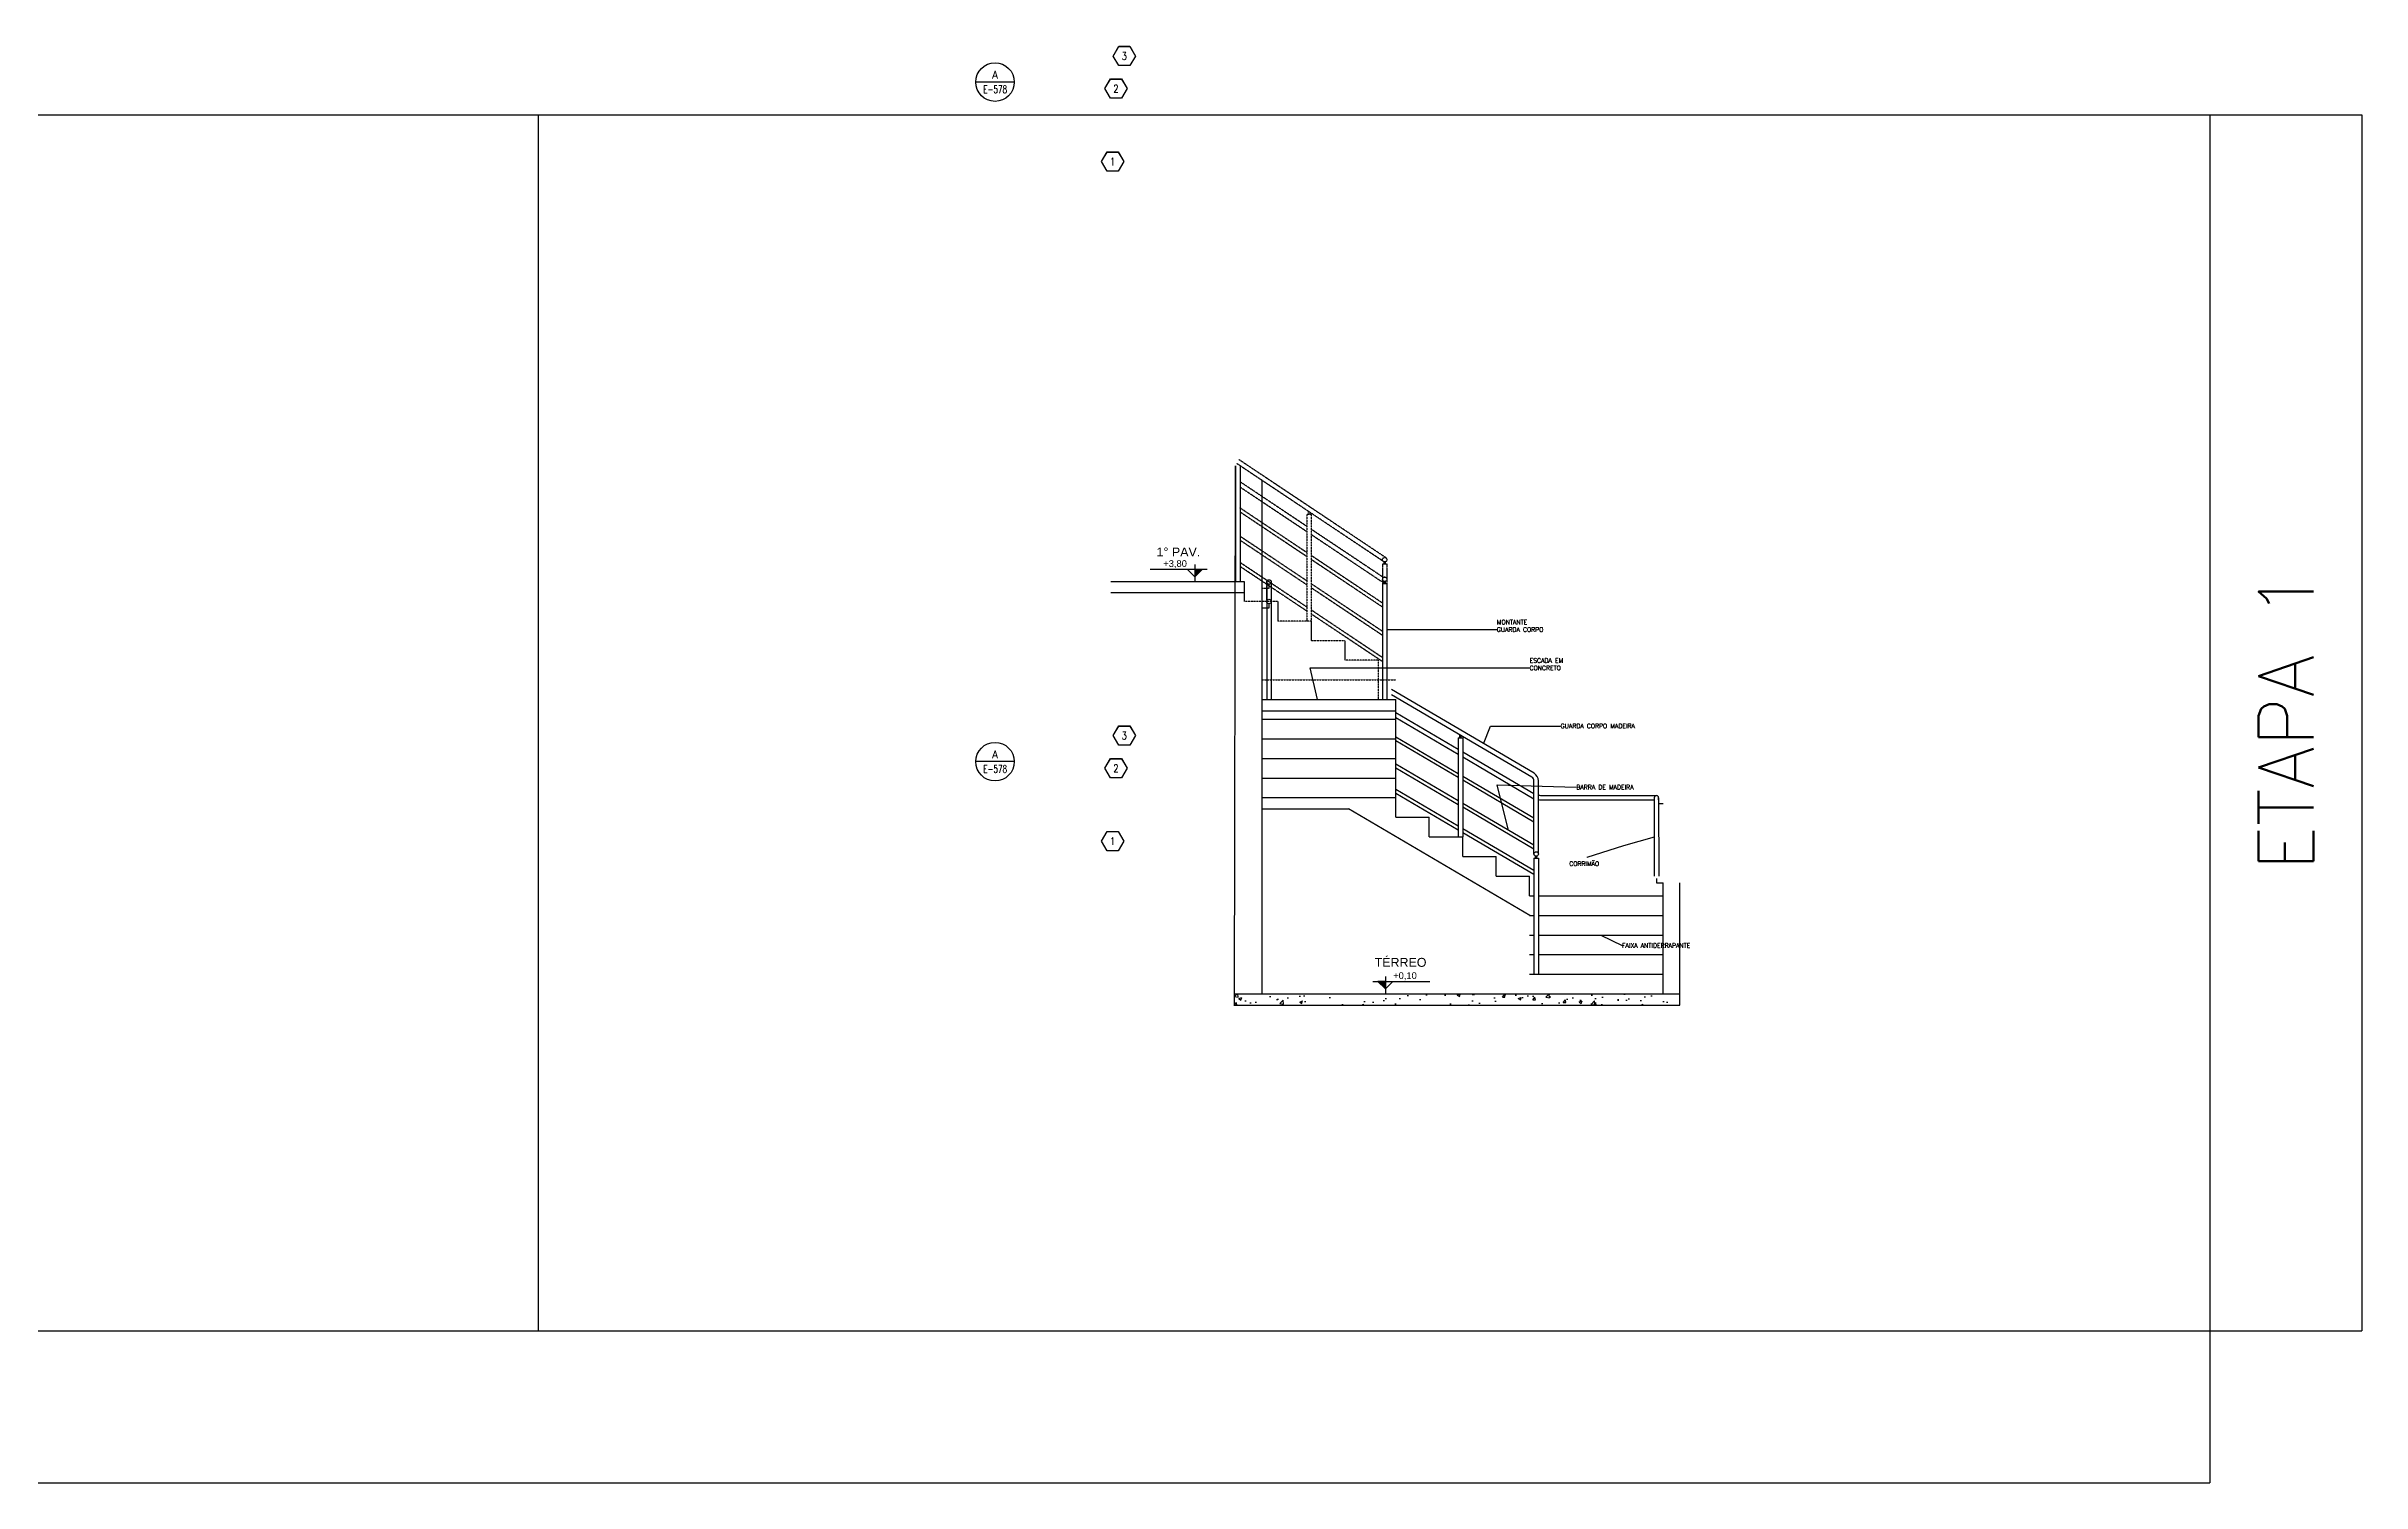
# Model space of a CAD drawing. Header units: millimetres. Extents: x -96513 to 442697, y -70111 to 173034.
# Drawn here: x 366514 to 442697, y -70111 to -22862 of the extents above; entities that cross this region are included whole.
import ezdxf
from ezdxf.enums import TextEntityAlignment as Align

# ---------------------------------------------------------------- set-up
doc = ezdxf.new("R2010")
doc.units = ezdxf.units.MM
doc.set_wipeout_variables(frame=1)
doc.linetypes.add('HIDDEN2', pattern=[4.7625, 3.175, -1.5875])
for name, color, linetype in [('Anno', 223, 'Continuous'), ('Arq-esquadrias', 8, 'Continuous'), ('Arq-hachura', 253, 'Continuous'), ('Arq-marcações', 6, 'Continuous'), ('Arq-projeção', 253, 'HIDDEN2'), ('Arq-texto', 2, 'Continuous'), ('Com', 153, 'Continuous'), ('Details', 1, 'Continuous'), ('Dimens', 30, 'Continuous'), ('Elevations', 150, 'Continuous'), ('Storm', 73, 'Continuous'), ('Symb', 223, 'Continuous'), ('TextIn', 172, 'Continuous'), ('Wall', 144, 'Continuous')]:
    doc.layers.add(name, color=color, linetype=linetype)
doc.styles.add('Arial-00', font='arial.ttf')
doc.styles.add('MECS', font='ROMANS.shx', dxfattribs={"width": 0.9, "height": 6250})
doc.styles.add('Romans-00', font='romans.shx')
doc.styles.get("Standard").update_dxf_attribs({"font": 'ROMANS'})
doc.dimstyles.new('Leader-25', dxfattribs={"dimtxt": 0.04, "dimasz": 0.04, "dimexe": 0.0255, "dimexo": 0.025, "dimgap": 0.025, "dimtad": 1, "dimzin": 1, "dimtxsty": 'Romans-00', "dimcen": 2.5, "dimclrd": 80, "dimclre": 80, "dimclrt": 2, "dimadec": 0, "dimazin": 0, "dimtfac": 1, "dimtmove": 2, "dimatfit": 2, "dimfxl": 1, "dimarcsym": 0})

# ---------------------------------------------------------------- blocks, each defined once
blk = doc.blocks.new('G.RefSym-Detail-Outline-2')
at = {"color": 18}
blk.add_wipeout([(-0.25, 0), (-0.245, -0.049), (-0.231, -0.096), (-0.208, -0.139), (-0.177, -0.177), (-0.139, -0.208), (-0.096, -0.231), (-0.049, -0.245), (0, -0.25), (0.049, -0.245), (0.096, -0.231), (0.139, -0.208), (0.177, -0.177), (0.208, -0.139), (0.231, -0.096), (0.245, -0.049), (0.25, 0), (0.245, 0.049), (0.231, 0.096), (0.208, 0.139), (0.177, 0.177), (0.139, 0.208), (0.096, 0.231), (0.049, 0.245), (0, 0.25), (-0.049, 0.245), (-0.096, 0.231), (-0.139, 0.208), (-0.177, 0.177), (-0.208, 0.139), (-0.231, 0.096), (-0.245, 0.049)], dxfattribs=at)
at = {"color": 0, "linetype": 'ByBlock', "lineweight": -2}
blk.add_line((0.25, 0), (-0.25, 0), dxfattribs=at)
blk.add_circle((0, 0), 0.25, dxfattribs=at)
at = {"linetype": 'ByBlock', "lineweight": -2, "style": 'MECS'}
for tag, width, p in [('REF2', 0.9, (0, 0.094)), ('SHEET2', 0.7, (0.002, -0.094))]:
    blk.add_attdef(tag, text='', height=0.0984, dxfattribs=dict(at, width=width)).set_placement(p, align=Align.MIDDLE_CENTER)
blk = doc.blocks.new('G.RefSym-Keynote')
at = {"color": 18}
blk.add_wipeout([(-0.073, 0.123), (0.07, 0.123), (0.142, -0.001), (0.07, -0.124), (-0.073, -0.124), (-0.144, -0.001)], dxfattribs=at)
at = {"color": 0, "linetype": 'ByBlock'}
blk.add_lwpolyline([(-0.073, 0.125), (0.071, 0.125), (0.143, -0.001), (0.071, -0.126), (-0.073, -0.126), (-0.146, -0.001)], close=True, dxfattribs=at)
at = {"color": 0, "linetype": 'ByBlock', "style": 'MECS', "width": 0.8}
blk.add_attdef('NUM', text='', height=0.0941, dxfattribs=at).set_placement((-0.001, -0.001), align=Align.MIDDLE)
blk = doc.blocks.new('Z$W@#8')
at = {"layer": 'Arq-marcações'}
blk.add_hatch(color=256, dxfattribs=at).paths.add_polyline_path([(0.0502, 0.0502), (0.0201, 0.0502), (0.0502, 0.0201)])
for points in [[(0, 0.0502), (0.2302, 0.0502)], [(0.0502, 0.0502), (0.0201, 0.0502)], [(0.0201, 0.0502), (0.0502, 0.0201), (0.0804, 0.0502)], [(0.0502, 0.0703), (0.0502, 0)], [(0.0502, 0.0502), (0.0502, 0.0201)], [(0.0502, 0.0502), (0.0804, 0.0502)]]:
    blk.add_lwpolyline(points, dxfattribs=at)
at = {"layer": 'Arq-texto', "style": 'Arial-00', "width": 1.5}
blk.add_attdef('NÍVEL', (0.0818, 0.0603), '', height=0.028, dxfattribs=at)

msp = doc.modelspace()

# ---------------------------------------------------------------- hatches: boundary and pattern name
at = {"layer": 'Arq-hachura'}
h = msp.add_hatch(dxfattribs=at)
h.set_pattern_fill('AR-CONC', color=256, scale=5.495404, style=0)
h.set_pattern_definition([(50, (405607.4, -54398.6), (1001.18, -87.59), [104.69, -1151.56]), (355, (405607.4, -54398.6), (-193.67, 1049.93), [83.75, -921.25]), (100.451, (405690.8, -54405.9), (807.51, 962.34), [88.97, -978.677]), (46.184, (405607.4, -54119.4), (1489.69, -231.04), [157.03, -1727.34]), (96.636, (405731.5, -54138.7), (1304.63, 1359.7), [133.46, -1468.01]), (351.184, (405607.4, -54119.4), (1304.63, 1359.7), [125.62, -1381.87]), (21, (405747, -54189.2), (833.185, -561.99), [104.69, -1151.56]), (326, (405747, -54189.2), (339.63, 1012.19), [83.75, -921.25]), (71.4514, (405816.4, -54236), (1172.81, 450.2), [88.97, -978.677]), (37.5, (405607.4, -54398.6), (16.973, 464.664), [0, -910.083, 0, -935.208, 0, -924.74]), (7.5, (405607.4, -54398.6), (367.201, 550.533), [0, -533.208, 0, -889.145, 0, -352.448]), (327.5, (405296.13, -54398.6), (745.125, -31.482), [0, -348.958, 0, -1088.75, 0, -1444.687]), (317.5, (405156.55, -54398.6), (814.03, 139.73), [0, -453.646, 0, -723.04, 0, -1025.937])])
h.paths.add_polyline_path([(420262, -54032), (405607, -54032), (405607, -54399), (420262, -54399)])

# ---------------------------------------------------------------- linework, layer by layer
at = {"color": 8}
for p, q in [((-30532, -25111), (442697, -25111)), ((382697, -25111), (382697, -65111)), ((437697, -25111), (437697, -70111)), ((442697, -25111), (442697, -65111)), ((-55639, -65111), (442697, -65111)), ((14468, -70111), (437697, -70111))]:
    msp.add_line(p, q, dxfattribs=at)
at = {"color": 4}
for p, q in [((405607, -54399), (405644, -36662)), ((406523, -54032), (406523, -37147)), ((405937, -40477), (401541, -40477)), ((405937, -40843), (401541, -40843)), ((405937, -40843), (405937, -40477)), ((406523, -44350), (410920, -44350)), ((406523, -44716), (410920, -44716)), ((419712, -54032), (419712, -50379)), ((420262, -54399), (420262, -50379)), ((415316, -51450), (415463, -51450)), ((405607, -54032), (420262, -54032)), ((405607, -54399), (420262, -54399))]:
    msp.add_line(p, q, dxfattribs=at)
at = {"layer": 'Arq-esquadrias'}
for p, q in [((405644, -36662), (405644, -40477)), ((405790, -36662), (405790, -40477)), ((410553, -40320), (410531, -40320)), ((406670, -41126), (406670, -44350)), ((406817, -41126), (406817, -44350)), ((410480, -40535), (410480, -44350)), ((410480, -40535), (410626, -40535)), ((410530, -40535), (410530, -40463)), ((410553, -40466), (410531, -40466)), ((410576, -40535), (410576, -40463)), ((410626, -40535), (410626, -44350)), ((415753, -47508), (419495, -47508)), ((415753, -47654), (419419, -47654)), ((419419, -47584), (419419, -50163)), ((419495, -47508), (419495, -47508)), ((419565, -47587), (419566, -50163)), ((419565, -47654), (419565, -47590)), ((419565, -47764), (419712, -47764))]:
    msp.add_line(p, q, dxfattribs=at)
at = {"layer": 'Arq-esquadrias', "color": 3}
for p, q in [((406743, -41342), (406523, -41342)), ((406743, -41199), (406743, -41342))]:
    msp.add_line(p, q, dxfattribs=at)
at = {"layer": 'Arq-esquadrias'}
msp.add_circle((410553, -40393), 73.3, dxfattribs=at)
at = {"layer": 'Arq-esquadrias', "color": 3}
msp.add_circle((406743, -41126), 73.4, dxfattribs=at)
at = {"layer": 'Arq-esquadrias'}
for centre, radius, start, end in [((410531, -40173), 147, 236.28415, 270), ((410531, -40173), 293, 236.28415, 270), ((415753, -46775), 733, 258.68243, 270), ((415753, -46775), 879, 260.58763, 270), ((419492, -47581), 73.4, 355.09732, 182.01832)]:
    msp.add_arc(centre, radius, start, end, dxfattribs=at)
at = {"layer": 'Arq-projeção', "linetype": 'HIDDEN2', "ltscale": 0.8}
for p, q in [((410594, -39687), (405757, -36459)), ((410512, -39809), (405676, -36581)), ((407988, -38653), (405790, -37186)), ((407988, -38829), (405790, -37362)), ((407988, -39515), (405790, -38048)), ((407988, -39647), (405790, -38181)), ((407988, -38262), (407988, -41768)), ((408135, -38262), (407988, -38262)), ((408039, -38262), (408039, -38158)), ((408085, -38262), (408085, -38189)), ((408135, -38262), (408135, -41768)), ((410450, -40295), (408135, -38751)), ((407988, -40446), (405790, -38979)), ((407988, -40578), (405790, -39111)), ((410368, -40417), (408135, -38927)), ((410480, -41178), (408135, -39613)), ((407988, -41308), (405790, -39841)), ((407988, -41440), (405790, -39973)), ((410480, -41310), (408135, -39745)), ((407036, -41122), (405937, -41122)), ((410480, -42108), (408135, -40544)), ((410480, -42241), (408135, -40676)), ((408135, -41768), (407036, -41768)), ((410480, -42971), (408135, -41406)), ((410480, -43103), (408135, -41538)), ((409234, -42413), (408135, -42413)), ((410333, -43059), (409234, -43059)), ((410333, -43059), (410333, -44350)), ((406523, -43704), (410920, -43704))]:
    msp.add_line(p, q, dxfattribs=at)
at = {"layer": 'Arq-projeção', "linetype": 'HIDDEN2', "ltscale": 0.3}
for p, q in [((410480, -39890), (410480, -40535)), ((410480, -39890), (410626, -39890)), ((410530, -39890), (410530, -39817)), ((410576, -39890), (410576, -39817)), ((410626, -39890), (410626, -40535)), ((406743, -40697), (406523, -40697)), ((406670, -41126), (406670, -40481)), ((406670, -40481), (406670, -41126)), ((406743, -40554), (406743, -40697)), ((406817, -40481), (406817, -41126))]:
    msp.add_line(p, q, dxfattribs=at)
at = {"layer": 'Arq-projeção', "linetype": 'HIDDEN2', "ltscale": 0.5}
for p, q in [((405937, -41122), (405937, -40843)), ((407036, -41122), (407036, -41768)), ((408135, -41768), (408135, -42413)), ((409234, -42413), (409234, -43059))]:
    msp.add_line(p, q, dxfattribs=at)
at = {"layer": 'Arq-projeção', "linetype": 'HIDDEN2', "ltscale": 0.3}
for centre, radius in [((410553, -39748), 73.3), ((406743, -40481), 73.4)]:
    msp.add_circle(centre, radius, dxfattribs=at)
at = {"layer": 'Com'}
for p, q in [((406523, -44995), (410920, -44995)), ((406523, -45641), (410920, -45641)), ((406523, -46286), (410920, -46286)), ((406523, -46932), (410920, -46932)), ((406523, -47577), (410920, -47577)), ((406523, -47944), (409359, -47944)), ((415330, -51450), (409359, -47944)), ((410920, -48223), (410920, -47577)), ((410920, -48223), (412019, -48223)), ((412019, -48868), (412019, -48223)), ((412019, -48868), (413118, -48868)), ((413118, -49514), (413118, -48868)), ((413118, -49514), (414217, -49514)), ((414217, -50159), (414217, -49514)), ((414217, -50159), (415316, -50159)), ((415316, -50805), (415316, -50159))]:
    msp.add_line(p, q, dxfattribs=at)
at = {"layer": 'Elevations'}
for p, q in [((415513, -49572), (415513, -49499)), ((415559, -49572), (415559, -49500)), ((415463, -49572), (415463, -53387)), ((415463, -49572), (415609, -49572)), ((415609, -49572), (415609, -53387)), ((419492, -50236), (419492, -50379)), ((415316, -50805), (415463, -50805)), ((415609, -50805), (419712, -50805)), ((419492, -50379), (419712, -50379)), ((415609, -51450), (419712, -51450)), ((415316, -52096), (415463, -52096)), ((415609, -52096), (419712, -52096)), ((415316, -52741), (415463, -52741)), ((415609, -52741), (419712, -52741)), ((415316, -53387), (419712, -53387))]:
    msp.add_line(p, q, dxfattribs=at)
msp.add_circle((415536, -49430), 73.3, dxfattribs=at)
at = {"layer": 'Storm'}
for p, q in [((415464, -46775), (410773, -44020)), ((415390, -46902), (410773, -44190)), ((412971, -45991), (410920, -44786)), ((412971, -46161), (410920, -44956)), ((412971, -46791), (410920, -45586)), ((412971, -45610), (412971, -48868)), ((412971, -45610), (413118, -45610)), ((413021, -45610), (413021, -45510)), ((413068, -45610), (413068, -45538)), ((413118, -45610), (413118, -48868)), ((412971, -46918), (410920, -45713)), ((415463, -47454), (413118, -46077)), ((415463, -47624), (413118, -46247)), ((412971, -47680), (410920, -46475)), ((412971, -47808), (410920, -46603)), ((415463, -48254), (413118, -46877)), ((415463, -48381), (413118, -47004)), ((415463, -49430), (415463, -47028)), ((415609, -49430), (415609, -47028)), ((412971, -48515), (410920, -47310)), ((412971, -48643), (410920, -47438)), ((415463, -49143), (413118, -47766)), ((415463, -49271), (413118, -47894)), ((415463, -49978), (413118, -48601)), ((415463, -50106), (413118, -48729))]:
    msp.add_line(p, q, dxfattribs=at)
at = {"layer": 'Storm', "color": 4}
msp.add_line((410920, -44716), (410920, -44350), dxfattribs=at)
at = {"layer": 'Storm'}
for radius in [147, 293]:
    msp.add_arc((415316, -47028), radius, 0, 59.57428, dxfattribs=at)
at = {"layer": 'Wall'}
msp.add_line((410920, -47577), (410920, -44716), dxfattribs=at)

# ---------------------------------------------------------------- block references
at = {"layer": 'Anno', "color": 83}
ref = msp.add_blockref('G.RefSym-Keynote', (401984, -23178), dxfattribs=dict(at, xscale=2540, yscale=2540, zscale=2540))
ref.add_attrib('NUM', '3', dxfattribs={"layer": '0', "color": 0, "linetype": 'ByBlock', "height": 250, "style": 'MECS', "width": 0.8}).set_placement((401981, -23180), align=Align.MIDDLE)
ref = msp.add_blockref('G.RefSym-Keynote', (401710, -24251), dxfattribs=dict(at, xscale=2540, yscale=2540, zscale=2540))
ref.add_attrib('NUM', '2', dxfattribs={"layer": '0', "color": 0, "linetype": 'ByBlock', "height": 250, "style": 'MECS', "width": 0.8}).set_placement((401707, -24253), align=Align.MIDDLE)
ref = msp.add_blockref('G.RefSym-Keynote', (401600, -26652), dxfattribs=dict(at, xscale=2540, yscale=2540, zscale=2540))
ref.add_attrib('NUM', '1', dxfattribs={"layer": '0', "color": 0, "linetype": 'ByBlock', "height": 250, "style": 'MECS', "width": 0.8}).set_placement((401598, -26654), align=Align.MIDDLE)
ref = msp.add_blockref('G.RefSym-Keynote', (401984, -45534), dxfattribs=dict(at, xscale=2540, yscale=2540, zscale=2540))
ref.add_attrib('NUM', '3', dxfattribs={"layer": '0', "color": 0, "linetype": 'ByBlock', "height": 250, "style": 'MECS', "width": 0.8}).set_placement((401981, -45535), align=Align.MIDDLE)
ref = msp.add_blockref('G.RefSym-Keynote', (401710, -46607), dxfattribs=dict(at, xscale=2540, yscale=2540, zscale=2540))
ref.add_attrib('NUM', '2', dxfattribs={"layer": '0', "color": 0, "linetype": 'ByBlock', "height": 250, "style": 'MECS', "width": 0.8}).set_placement((401707, -46608), align=Align.MIDDLE)
ref = msp.add_blockref('G.RefSym-Keynote', (401600, -49007), dxfattribs=dict(at, xscale=2540, yscale=2540, zscale=2540))
ref.add_attrib('NUM', '1', dxfattribs={"layer": '0', "color": 0, "linetype": 'ByBlock', "height": 250, "style": 'MECS', "width": 0.8}).set_placement((401598, -49009), align=Align.MIDDLE)
at = {"layer": 'Details'}
ref = msp.add_blockref('Z$W@#8', (410163, -54032), dxfattribs=dict(at, xscale=8144.823578062279, yscale=8144.823578062279, zscale=8144.823578062279))
ref.add_attrib('NÍVEL', '+0,10', (410830, -53541), dxfattribs={"layer": 'Arq-texto', "height": 219.8, "style": 'Arial-00'})
at = {"layer": 'Symb', "color": 6, "xscale": 2540, "yscale": 2540, "zscale": 2540}
for p in [(397729, -24037), (397729, -46393)]:
    msp.add_blockref('G.RefSym-Detail-Outline-2', p, dxfattribs=at).add_auto_attribs({'REF2': 'A', 'SHEET2': 'E-578'})
at = {"layer": 'TextIn'}
ref = msp.add_blockref('Z$W@#8', (404712, -40477), dxfattribs=dict(at, xscale=-8144.823578062279, yscale=8144.823578062279, zscale=8144.823578062279))
ref.add_attrib('NÍVEL', '+3,80', (403266, -39986), dxfattribs={"layer": 'Arq-texto', "height": 219.8, "style": 'Arial-00'})

# ---------------------------------------------------------------- texts
at = {"insert": (404482, -39496), "char_height": 293.1, "width": 4264.13, "attachment_point": 6, "style": 'Arial-00'}
msp.add_mtext('1° PAV.', dxfattribs=at)
at = {"color": 8, "insert": (439306, -45042), "char_height": 1800, "attachment_point": 2, "rotation": 90}
msp.add_mtext_dynamic_manual_height_columns('ETAPA 1', width=38912.83, gutter_width=1250, heights=[0], dxfattribs=at)
at = {"color": 2, "insert": (414241, -42121), "char_height": 146.54, "width": 1880.96, "attachment_point": 7, "style": 'Romans-00'}
msp.add_mtext('\\A1;{\\C256;MONTANTE \\P\\pxi0.0008;GUARDA CORPO }', dxfattribs=at)
at = {"style": 'Romans-00'}
for s, insert, char_height, attachment_point in [('ESCADA EM\\PCONCRETO', (415318, -43383), 146.5, 7), ('{\\C256;CORRIMÃO }', (417609, -49823), 146.54, 9)]:
    msp.add_mtext(s, dxfattribs=dict(at, insert=insert, char_height=char_height, attachment_point=attachment_point))
at = {"color": 2, "char_height": 146.54, "attachment_point": 1, "style": 'Romans-00'}
for s, insert in [('{\\C256;GUARDA CORPO MADEIRA}', (416340, -45147)), ('\\A1;{\\C256;BARRA DE MADEIRA}', (416856, -47157)), ('\\A1;\\pxi0.0008;{\\C256;FAIXA ANTIDERRAPANTE}', (418360, -52365))]:
    msp.add_mtext(s, dxfattribs=dict(at, insert=insert))
at = {"layer": 'TextIn', "insert": (410220, -52997), "char_height": 293.1, "width": 4264.13, "attachment_point": 4, "style": 'Arial-00'}
msp.add_mtext('TÉRREO', dxfattribs=at)

# ---------------------------------------------------------------- leaders
at = {"layer": 'Dimens', "annotation_type": 0, "has_hookline": 1}
for points, hookline_direction, text_width in [([(410626, -42048), (414241, -42048)], 0, 1696), ([(408339, -44350), (408094, -43310), (415318, -43310)], 0, 1207), ([(413807, -45802), (414037, -45228), (416340, -45220)], 0, 2756), ([(414627, -48653), (414252, -47157), (416856, -47230)], 0, 2128), ([(419419, -48873), (418405, -49162), (417205, -49543), (417205, -49543)], 1, 1054)]:
    msp.add_leader(points, dimstyle='Leader-25', override={"dimgap": 0.025, "dimtad": 0}, dxfattribs=dict(at, hookline_direction=hookline_direction, text_width=text_width))
at = {"layer": 'Elevations', "annotation_type": 0, "has_hookline": 1, "hookline_direction": 0, "text_width": 2491}
msp.add_leader([(417661, -52096), (418360, -52438), (418360, -52438)], dimstyle='Leader-25', override={"dimgap": 0.025, "dimtad": 0}, dxfattribs=at)

doc.saveas('drawing.dxf')
